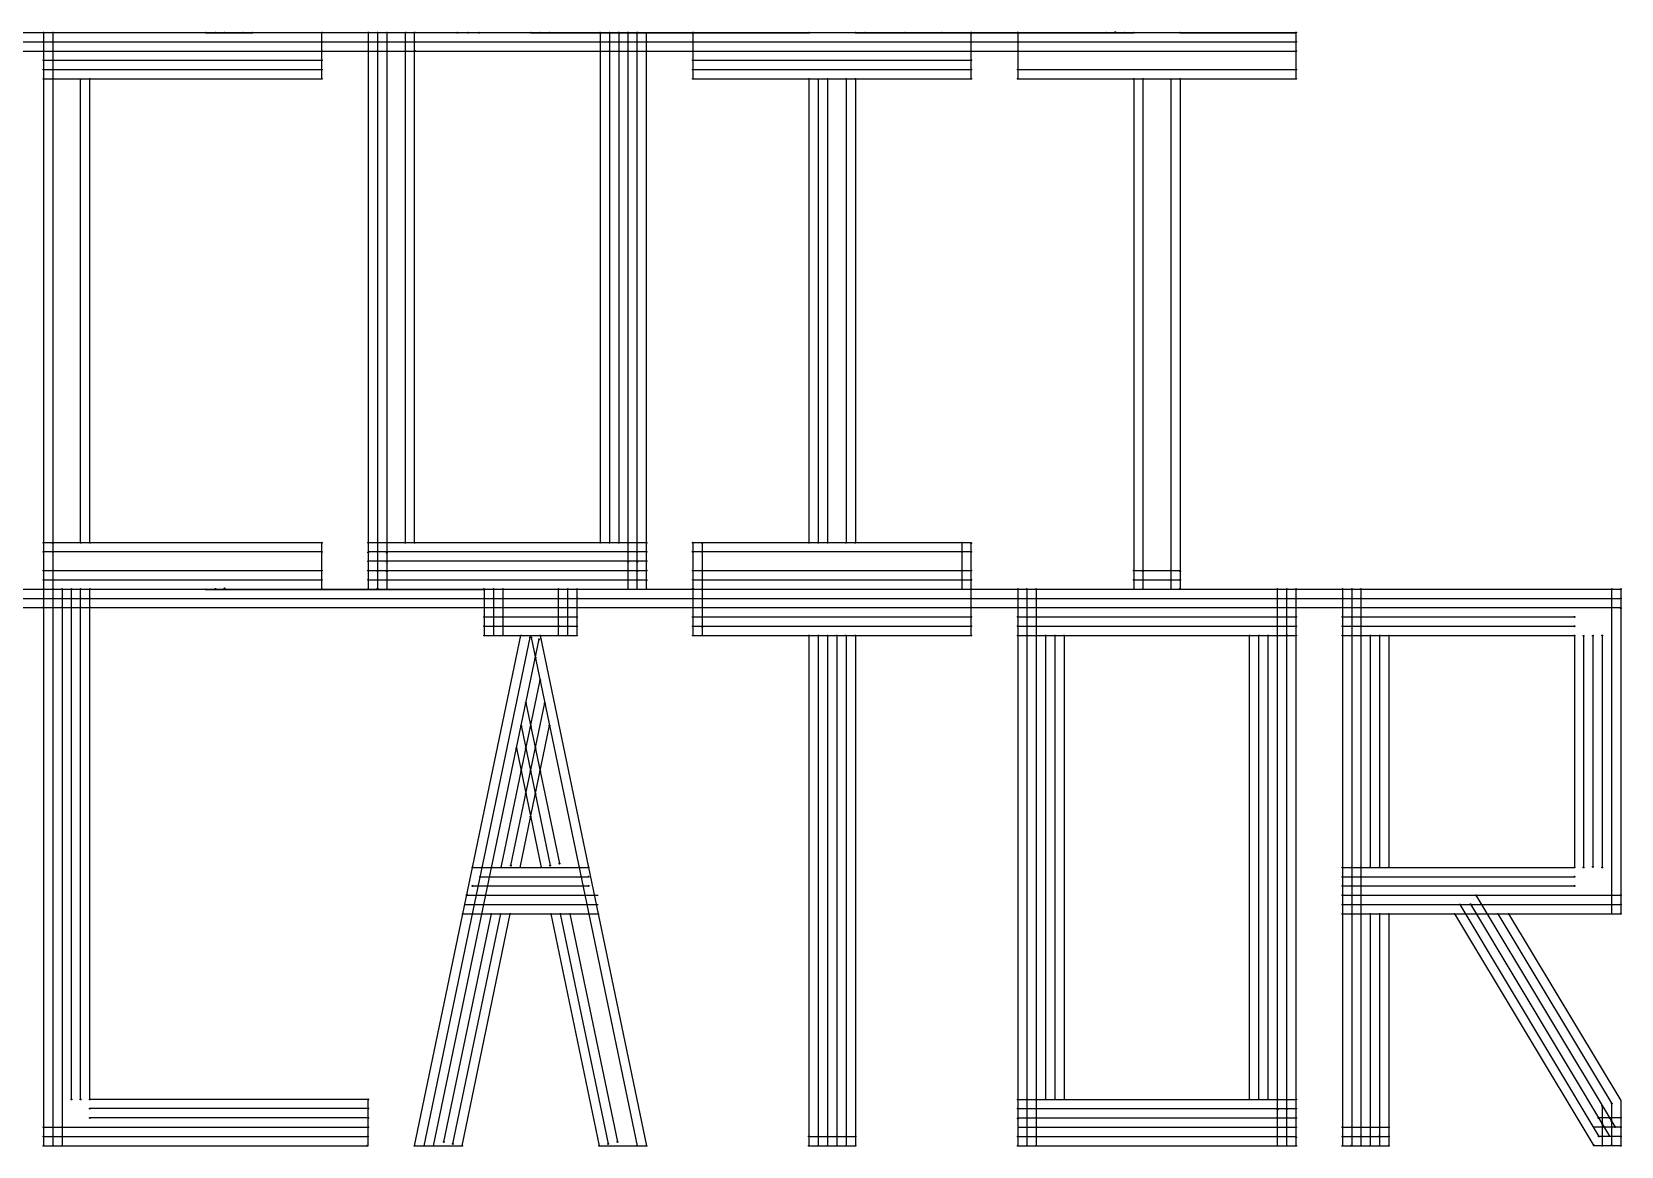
# Model space of a CAD drawing. Header units: inches. Extents: x 33 to 601, y 55 to 776.
# Drawn here: x 172 to 343.3, y 55.2 to 175.4 of the extents above; entities that cross this region are included whole.
import ezdxf

# ---------------------------------------------------------------- set-up
doc = ezdxf.new("R2010")
doc.units = ezdxf.units.IN
doc.header["$MEASUREMENT"] = 0
doc.layers.add('knots', color=255, linetype='Continuous', lineweight=30)
doc.layers.add('lettering', color=250, linetype='Continuous')

msp = doc.modelspace()

# ---------------------------------------------------------------- linework, layer by layer
at = {"layer": 'knots', "lineweight": 25}
for centre, radius in [((173.25, 175.29), 0.05), ((173.25, 175.29), 0.025), ((174.25, 175.29), 0.05), ((174.25, 175.29), 0.025), ((190.77, 175.26), 0.05), ((190.77, 175.26), 0.025), ((191.77, 175.26), 0.05), ((191.77, 175.26), 0.025), ((192.77, 175.26), 0.05), ((192.77, 175.26), 0.025), ((194.77, 175.26), 0.05), ((194.77, 175.26), 0.025), ((195.77, 175.26), 0.05), ((195.77, 175.26), 0.025), ((203.25, 175.29), 0.05), ((203.25, 175.29), 0.025), ((208.25, 175.29), 0.05), ((208.25, 175.29), 0.025), ((209.25, 175.29), 0.05), ((209.25, 175.29), 0.025), ((210.25, 175.29), 0.05), ((210.25, 175.29), 0.025), ((212.3, 175.29), 0.05), ((212.3, 175.29), 0.025), ((213.25, 175.29), 0.05), ((213.25, 175.29), 0.025), ((217.86, 175.26), 0.05), ((217.86, 175.26), 0.025), ((219.02, 175.26), 0.05), ((219.02, 175.26), 0.025), ((220.19, 175.26), 0.05), ((220.19, 175.26), 0.025), ((225.77, 175.26), 0.05), ((225.77, 175.26), 0.025), ((226.77, 175.26), 0.05), ((226.77, 175.26), 0.025), ((227.77, 175.26), 0.05), ((227.77, 175.26), 0.025), ((233.25, 175.29), 0.05), ((233.25, 175.29), 0.025), ((234.25, 175.29), 0.05), ((234.25, 175.29), 0.025), ((235.25, 175.29), 0.05), ((235.25, 175.29), 0.025), ((236.25, 175.29), 0.05), ((236.25, 175.29), 0.025), ((237.25, 175.29), 0.05), ((237.25, 175.29), 0.025), ((238.25, 175.24), 0.05), ((238.25, 175.24), 0.025), ((243.25, 175.29), 0.05), ((243.25, 175.29), 0.025), ((255.77, 175.26), 0.05), ((255.77, 175.26), 0.025), ((260.77, 175.26), 0.05), ((260.77, 175.26), 0.025), ((261.77, 175.26), 0.05), ((261.77, 175.26), 0.025), ((266.08, 175.26), 0.05), ((266.08, 175.26), 0.025), ((270.12, 175.26), 0.05), ((270.12, 175.26), 0.025), ((273.25, 175.29), 0.05), ((273.25, 175.29), 0.025), ((278.25, 175.29), 0.05), ((278.25, 175.29), 0.025), ((287.77, 175.26), 0.05), ((287.77, 175.26), 0.025), ((288.77, 175.31), 0.05), ((288.77, 175.31), 0.025), ((289.77, 175.26), 0.05), ((289.77, 175.26), 0.025), ((290.77, 175.26), 0.05), ((290.77, 175.26), 0.025), ((295.77, 175.26), 0.05), ((295.77, 175.26), 0.025), ((308.25, 175.29), 0.05), ((308.25, 175.29), 0.025), ((173.25, 174.29), 0.05), ((173.25, 173.29), 0.05), ((173.25, 174.29), 0.025), ((173.25, 173.29), 0.025), ((174.25, 174.29), 0.05), ((174.25, 173.29), 0.05), ((174.25, 174.29), 0.025), ((174.25, 173.29), 0.025), ((203.25, 174.29), 0.05), ((203.25, 173.29), 0.05), ((203.25, 174.29), 0.025), ((203.25, 173.29), 0.025), ((208.25, 174.29), 0.05), ((208.25, 173.29), 0.05), ((208.25, 174.29), 0.025), ((208.25, 173.29), 0.025), ((209.25, 173.29), 0.05), ((209.27, 174.29), 0.05), ((209.25, 173.29), 0.025), ((209.27, 174.29), 0.025), ((210.25, 174.29), 0.05), ((210.25, 173.29), 0.05), ((210.25, 174.29), 0.025), ((210.25, 173.29), 0.025), ((212.25, 174.29), 0.05), ((212.25, 173.29), 0.05), ((212.25, 174.29), 0.025), ((212.25, 173.29), 0.025), ((213.25, 174.29), 0.05), ((213.25, 174.29), 0.025), ((213.3, 173.29), 0.05), ((213.3, 173.29), 0.025), ((233.25, 174.29), 0.05), ((233.25, 173.24), 0.05), ((233.25, 174.29), 0.025), ((233.25, 173.24), 0.025), ((234.25, 174.29), 0.05), ((234.25, 173.29), 0.05), ((234.25, 174.29), 0.025), ((234.25, 173.29), 0.025), ((235.25, 174.29), 0.05), ((235.25, 173.29), 0.05), ((235.25, 174.29), 0.025), ((235.25, 173.29), 0.025), ((236.25, 174.29), 0.05), ((236.25, 173.29), 0.05), ((236.25, 174.29), 0.025), ((236.25, 173.29), 0.025), ((237.25, 174.29), 0.05), ((237.25, 173.29), 0.05), ((237.25, 174.29), 0.025), ((237.25, 173.29), 0.025), ((238.25, 174.29), 0.05), ((238.25, 173.29), 0.05), ((238.25, 174.29), 0.025), ((238.25, 173.29), 0.025), ((243.25, 174.29), 0.05), ((243.25, 173.29), 0.05), ((243.25, 174.29), 0.025), ((243.25, 173.29), 0.025), ((273.25, 174.29), 0.05), ((273.25, 173.29), 0.05), ((273.25, 174.29), 0.025), ((273.25, 173.29), 0.025), ((278.25, 174.29), 0.05), ((278.25, 173.29), 0.05), ((278.25, 174.29), 0.025), ((278.25, 173.29), 0.025), ((308.25, 174.29), 0.05), ((308.25, 173.29), 0.05), ((308.25, 174.29), 0.025), ((308.25, 173.29), 0.025), ((173.25, 172.29), 0.05), ((173.25, 171.29), 0.05), ((173.25, 172.29), 0.025), ((173.25, 171.29), 0.025), ((174.25, 171.29), 0.05), ((174.25, 171.29), 0.025), ((203.25, 172.29), 0.05), ((203.25, 171.29), 0.05), ((203.25, 172.29), 0.025), ((203.25, 171.29), 0.025), ((243.25, 172.29), 0.05), ((243.25, 171.29), 0.05), ((243.25, 172.29), 0.025), ((243.25, 171.29), 0.025), ((273.25, 172.29), 0.05), ((273.25, 171.29), 0.05), ((273.25, 172.29), 0.025), ((273.25, 171.29), 0.025), ((278.25, 171.29), 0.05), ((278.25, 171.29), 0.025), ((308.25, 171.29), 0.05), ((308.25, 171.29), 0.025), ((173.25, 170.29), 0.05), ((173.25, 170.29), 0.025), ((174.25, 170.29), 0.05), ((174.25, 170.29), 0.025), ((177.25, 170.24), 0.05), ((177.25, 170.24), 0.025), ((178.25, 170.29), 0.05), ((178.25, 170.29), 0.025), ((203.25, 170.29), 0.05), ((203.25, 170.29), 0.025), ((243.25, 170.29), 0.05), ((243.25, 170.29), 0.025), ((255.75, 170.29), 0.05), ((255.75, 170.29), 0.025), ((256.75, 170.24), 0.05), ((256.75, 170.24), 0.025), ((257.75, 170.29), 0.05), ((257.75, 170.29), 0.025), ((259.75, 170.29), 0.05), ((259.75, 170.29), 0.025), ((260.75, 170.29), 0.05), ((260.75, 170.29), 0.025), ((273.25, 170.29), 0.05), ((273.25, 170.29), 0.025), ((278.25, 170.29), 0.05), ((278.25, 170.29), 0.025), ((290.75, 170.29), 0.05), ((290.75, 170.29), 0.025), ((291.75, 170.29), 0.05), ((291.75, 170.29), 0.025), ((294.75, 170.24), 0.05), ((294.75, 170.24), 0.025), ((295.75, 170.29), 0.05), ((295.75, 170.29), 0.025), ((308.25, 170.29), 0.05), ((308.25, 170.29), 0.025), ((173.25, 120.29), 0.05), ((173.25, 120.29), 0.025), ((174.25, 120.24), 0.05), ((174.25, 120.24), 0.025), ((177.25, 120.29), 0.05), ((177.25, 120.29), 0.025), ((178.25, 120.29), 0.05), ((178.25, 120.29), 0.025), ((203.25, 120.29), 0.05), ((203.25, 120.29), 0.025), ((208.25, 120.29), 0.05), ((208.25, 120.29), 0.025), ((209.25, 120.29), 0.05), ((209.25, 120.29), 0.025), ((210.25, 120.29), 0.05), ((210.25, 120.29), 0.025), ((212.25, 120.29), 0.05), ((212.25, 120.29), 0.025), ((213.25, 120.29), 0.05), ((213.25, 120.29), 0.025), ((233.25, 120.29), 0.05), ((233.25, 120.29), 0.025), ((234.25, 120.29), 0.05), ((234.25, 120.29), 0.025), ((235.25, 120.29), 0.05), ((235.25, 120.29), 0.025), ((236.25, 120.29), 0.05), ((236.25, 120.29), 0.025), ((237.25, 120.29), 0.05), ((237.25, 120.29), 0.025), ((238.25, 120.29), 0.05), ((238.25, 120.29), 0.025), ((243.25, 120.29), 0.05), ((243.25, 120.29), 0.025), ((244.25, 120.24), 0.05), ((244.25, 120.24), 0.025), ((255.75, 120.29), 0.05), ((255.75, 120.29), 0.025), ((256.75, 120.29), 0.05), ((256.75, 120.29), 0.025), ((257.75, 120.29), 0.05), ((257.75, 120.29), 0.025), ((259.75, 120.29), 0.05), ((259.75, 120.29), 0.025), ((260.75, 120.29), 0.05), ((260.75, 120.29), 0.025), ((272.25, 120.29), 0.05), ((272.25, 120.29), 0.025), ((273.25, 120.24), 0.05), ((273.25, 120.24), 0.025), ((173.25, 119.29), 0.05), ((173.25, 119.29), 0.025), ((174.25, 119.29), 0.05), ((174.25, 119.29), 0.025), ((203.25, 119.29), 0.05), ((203.25, 119.29), 0.025), ((208.25, 119.24), 0.05), ((208.25, 118.29), 0.05), ((208.25, 119.24), 0.025), ((208.25, 118.29), 0.025), ((209.25, 119.29), 0.05), ((209.25, 118.29), 0.05), ((209.25, 119.29), 0.025), ((209.25, 118.29), 0.025), ((210.25, 119.19), 0.05), ((210.25, 118.24), 0.05), ((210.25, 119.19), 0.025), ((210.25, 118.24), 0.025), ((236.25, 119.29), 0.05), ((236.25, 118.24), 0.05), ((236.25, 119.29), 0.025), ((236.25, 118.24), 0.025), ((237.25, 119.29), 0.05), ((237.25, 118.24), 0.05), ((237.25, 119.29), 0.025), ((237.25, 118.24), 0.025), ((238.25, 119.29), 0.05), ((238.25, 118.29), 0.05), ((238.25, 119.29), 0.025), ((238.25, 118.29), 0.025), ((243.25, 119.34), 0.05), ((243.25, 119.29), 0.05), ((243.25, 119.34), 0.025), ((243.25, 119.29), 0.025), ((244.25, 119.29), 0.05), ((244.25, 119.29), 0.025), ((272.25, 119.29), 0.05), ((272.25, 119.29), 0.025), ((273.25, 119.29), 0.05), ((273.25, 119.29), 0.025), ((173.25, 117.29), 0.05), ((173.25, 117.29), 0.025), ((174.25, 117.29), 0.05), ((174.25, 117.29), 0.025), ((203.25, 117.29), 0.05), ((203.25, 117.29), 0.025), ((208.25, 117.29), 0.05), ((208.25, 117.29), 0.025), ((209.25, 117.24), 0.05), ((209.25, 117.24), 0.025), ((210.25, 117.19), 0.05), ((210.25, 117.19), 0.025), ((236.25, 117.29), 0.05), ((236.25, 117.29), 0.025), ((237.25, 117.24), 0.05), ((237.25, 117.24), 0.025), ((238.25, 117.29), 0.05), ((238.25, 117.29), 0.025), ((243.25, 117.29), 0.05), ((243.25, 117.29), 0.025), ((244.25, 117.29), 0.05), ((244.25, 117.29), 0.025), ((272.25, 117.29), 0.05), ((272.25, 117.29), 0.025), ((273.25, 117.29), 0.05), ((273.25, 117.29), 0.025), ((290.75, 117.29), 0.05), ((290.75, 117.29), 0.025), ((291.75, 117.24), 0.05), ((291.75, 117.24), 0.025), ((294.75, 117.29), 0.05), ((294.75, 117.29), 0.025), ((295.75, 117.24), 0.05), ((295.75, 117.24), 0.025), ((173.25, 116.29), 0.05), ((173.25, 115.29), 0.05), ((173.25, 115.29), 0.05), ((173.25, 116.29), 0.025), ((173.25, 115.29), 0.025), ((173.25, 115.29), 0.025), ((174.25, 116.29), 0.05), ((174.25, 115.29), 0.05), ((174.25, 116.29), 0.025), ((174.25, 115.29), 0.025), ((174.3, 115.29), 0.05), ((174.3, 115.29), 0.025), ((175.25, 115.29), 0.05), ((175.25, 115.29), 0.025), ((176.25, 115.29), 0.05), ((176.25, 115.29), 0.025), ((177.25, 115.29), 0.05), ((177.25, 115.29), 0.025), ((178.25, 115.29), 0.05), ((178.25, 115.29), 0.025), ((190.77, 115.26), 0.05), ((190.77, 115.26), 0.025), ((191.77, 115.31), 0.05), ((191.77, 115.31), 0.025), ((192.77, 115.36), 0.05), ((192.77, 115.36), 0.025), ((203.25, 116.29), 0.05), ((203.25, 115.29), 0.05), ((203.25, 116.29), 0.025), ((203.25, 115.29), 0.025), ((208.25, 116.29), 0.05), ((208.25, 115.29), 0.05), ((208.25, 116.29), 0.025), ((208.25, 115.29), 0.025), ((209.25, 116.29), 0.05), ((209.25, 115.34), 0.05), ((209.25, 116.29), 0.025), ((209.25, 115.34), 0.025), ((210.25, 116.29), 0.05), ((210.25, 115.29), 0.05), ((210.25, 116.29), 0.025), ((210.25, 115.29), 0.025), ((220.7, 115.29), 0.05), ((220.7, 115.29), 0.025), ((220.77, 115.26), 0.05), ((220.77, 115.26), 0.025), ((221.75, 115.29), 0.05), ((221.75, 115.29), 0.025), ((222.75, 115.29), 0.05), ((222.75, 115.29), 0.025), ((228.75, 115.29), 0.05), ((228.75, 115.29), 0.025), ((229.75, 115.29), 0.05), ((229.75, 115.29), 0.025), ((230.75, 115.29), 0.05), ((230.75, 115.29), 0.025), ((236.25, 116.29), 0.05), ((236.25, 115.29), 0.05), ((236.25, 116.29), 0.025), ((236.25, 115.29), 0.025), ((237.25, 116.29), 0.05), ((237.25, 115.29), 0.05), ((237.25, 116.29), 0.025), ((237.25, 115.29), 0.025), ((238.25, 116.24), 0.05), ((238.25, 115.29), 0.05), ((238.25, 116.24), 0.025), ((238.25, 115.29), 0.025), ((243.25, 116.29), 0.05), ((243.25, 115.34), 0.05), ((243.25, 115.29), 0.05), ((243.25, 116.29), 0.025), ((243.25, 115.34), 0.025), ((243.25, 115.29), 0.025), ((244.25, 116.29), 0.05), ((244.25, 115.29), 0.05), ((244.25, 115.24), 0.05), ((244.25, 116.29), 0.025), ((244.25, 115.29), 0.025), ((244.25, 115.24), 0.025), ((272.25, 116.24), 0.05), ((272.25, 115.29), 0.05), ((272.25, 116.24), 0.025), ((272.25, 115.29), 0.025), ((273.25, 116.29), 0.05), ((273.25, 115.29), 0.05), ((273.25, 115.29), 0.05), ((273.25, 116.29), 0.025), ((273.25, 115.29), 0.025), ((273.25, 115.29), 0.025), ((278.25, 115.29), 0.05), ((278.25, 115.29), 0.025), ((279.2, 115.29), 0.05), ((279.2, 115.29), 0.025), ((280.25, 115.29), 0.05), ((280.25, 115.29), 0.025), ((290.75, 116.29), 0.05), ((290.75, 115.29), 0.05), ((290.75, 116.29), 0.025), ((290.75, 115.29), 0.025), ((291.75, 116.29), 0.05), ((291.75, 115.29), 0.05), ((291.75, 116.29), 0.025), ((291.75, 115.29), 0.025), ((294.75, 116.29), 0.05), ((294.75, 115.29), 0.05), ((294.75, 116.29), 0.025), ((294.75, 115.29), 0.025), ((295.7, 115.29), 0.05), ((295.7, 115.29), 0.025), ((295.75, 116.29), 0.05), ((295.75, 116.29), 0.025), ((306.25, 115.29), 0.05), ((306.25, 115.29), 0.025), ((307.25, 115.29), 0.05), ((307.25, 115.29), 0.025), ((308.25, 115.29), 0.05), ((308.25, 115.29), 0.025), ((313.25, 115.29), 0.05), ((313.25, 115.29), 0.025), ((314.25, 115.29), 0.05), ((314.25, 115.29), 0.025), ((315.25, 115.29), 0.05), ((315.25, 115.29), 0.025), ((342.3, 115.29), 0.05), ((342.3, 115.29), 0.025), ((343.25, 115.29), 0.05), ((343.25, 115.29), 0.025), ((173.2, 113.29), 0.05), ((173.2, 113.29), 0.025), ((173.25, 114.29), 0.05), ((173.25, 114.29), 0.025), ((174.25, 114.29), 0.05), ((174.25, 113.29), 0.05), ((174.25, 114.29), 0.025), ((174.25, 113.29), 0.025), ((175.25, 114.29), 0.05), ((175.25, 113.29), 0.05), ((175.25, 114.29), 0.025), ((175.25, 113.29), 0.025), ((176.25, 114.29), 0.05), ((176.25, 113.29), 0.05), ((176.25, 114.29), 0.025), ((176.25, 113.29), 0.025), ((177.25, 114.29), 0.05), ((177.25, 113.29), 0.05), ((177.25, 114.29), 0.025), ((177.25, 113.29), 0.025), ((178.25, 114.29), 0.05), ((178.25, 113.29), 0.05), ((178.25, 114.29), 0.025), ((178.25, 113.29), 0.025), ((220.75, 114.29), 0.05), ((220.75, 113.29), 0.05), ((220.75, 114.29), 0.025), ((220.75, 113.29), 0.025), ((221.75, 114.29), 0.05), ((221.75, 113.29), 0.05), ((221.75, 114.29), 0.025), ((221.75, 113.29), 0.025), ((222.75, 114.29), 0.05), ((222.75, 113.29), 0.05), ((222.75, 114.29), 0.025), ((222.75, 113.29), 0.025), ((228.75, 114.29), 0.05), ((228.75, 113.29), 0.05), ((228.75, 114.29), 0.025), ((228.75, 113.29), 0.025), ((229.75, 114.29), 0.05), ((229.75, 113.29), 0.05), ((229.75, 114.29), 0.025), ((229.75, 113.29), 0.025), ((230.75, 113.29), 0.05), ((230.75, 113.29), 0.025), ((230.8, 114.29), 0.05), ((230.8, 114.29), 0.025), ((243.25, 114.29), 0.05), ((243.25, 113.29), 0.05), ((243.25, 114.29), 0.025), ((243.25, 113.29), 0.025), ((244.25, 114.24), 0.05), ((244.25, 113.29), 0.05), ((244.25, 114.24), 0.025), ((244.25, 113.29), 0.025), ((273.25, 114.29), 0.05), ((273.25, 113.29), 0.05), ((273.25, 114.29), 0.025), ((273.25, 113.29), 0.025), ((278.25, 114.29), 0.05), ((278.25, 113.29), 0.05), ((278.25, 114.29), 0.025), ((278.25, 113.29), 0.025), ((279.25, 114.29), 0.05), ((279.25, 113.29), 0.05), ((279.25, 114.29), 0.025), ((279.25, 113.29), 0.025), ((280.25, 114.29), 0.05), ((280.25, 113.29), 0.05), ((280.25, 114.29), 0.025), ((280.25, 113.29), 0.025), ((306.25, 114.29), 0.05), ((306.25, 113.29), 0.05), ((306.25, 114.29), 0.025), ((306.25, 113.29), 0.025), ((307.25, 114.29), 0.05), ((307.25, 113.29), 0.05), ((307.25, 114.29), 0.025), ((307.25, 113.29), 0.025), ((308.25, 114.29), 0.05), ((308.25, 113.29), 0.05), ((308.25, 114.29), 0.025), ((308.25, 113.29), 0.025), ((313.25, 113.29), 0.05), ((313.25, 113.29), 0.025), ((313.3, 114.29), 0.05), ((313.3, 114.29), 0.025), ((314.25, 114.29), 0.05), ((314.25, 113.29), 0.05), ((314.25, 114.29), 0.025), ((314.25, 113.29), 0.025), ((315.25, 114.29), 0.05), ((315.25, 113.29), 0.05), ((315.25, 114.29), 0.025), ((315.25, 113.29), 0.025), ((342.25, 114.29), 0.05), ((342.25, 113.29), 0.05), ((342.25, 114.29), 0.025), ((342.25, 113.29), 0.025), ((343.25, 114.29), 0.05), ((343.25, 113.24), 0.05), ((343.25, 114.29), 0.025), ((343.25, 113.24), 0.025), ((220.75, 112.29), 0.05), ((220.75, 111.31), 0.05), ((220.75, 112.29), 0.025), ((221.75, 112.29), 0.05), ((221.75, 111.31), 0.05), ((221.75, 112.29), 0.025), ((222.75, 112.29), 0.05), ((222.75, 112.29), 0.025), ((228.75, 112.29), 0.05), ((228.75, 112.29), 0.025), ((229.75, 112.29), 0.05), ((229.75, 112.29), 0.025), ((230.75, 112.29), 0.05), ((230.75, 112.29), 0.025), ((243.25, 112.29), 0.05), ((243.25, 112.29), 0.025), ((244.25, 112.26), 0.05), ((244.25, 112.26), 0.025), ((273.25, 112.29), 0.05), ((273.25, 112.29), 0.025), ((278.25, 112.29), 0.05), ((278.25, 112.29), 0.025), ((279.25, 112.29), 0.05), ((279.25, 112.29), 0.025), ((280.25, 112.29), 0.05), ((280.25, 112.29), 0.025), ((306.25, 112.29), 0.05), ((306.25, 112.29), 0.025), ((307.25, 112.29), 0.05), ((307.25, 112.29), 0.025), ((308.25, 112.29), 0.05), ((308.25, 112.29), 0.025), ((313.25, 112.29), 0.05), ((313.25, 112.29), 0.025), ((314.25, 112.29), 0.05), ((314.25, 112.29), 0.025), ((315.25, 112.29), 0.05), ((315.25, 112.29), 0.025), ((338.25, 112.29), 0.05), ((338.25, 112.29), 0.025), ((220.75, 110.29), 0.05), ((220.75, 111.31), 0.025), ((220.75, 110.29), 0.025), ((221.75, 110.29), 0.05), ((221.75, 111.31), 0.025), ((221.75, 110.29), 0.025), ((222.75, 111.29), 0.05), ((222.75, 110.29), 0.05), ((222.75, 111.29), 0.025), ((222.75, 110.29), 0.025), ((224.71, 110.29), 0.05), ((224.71, 110.29), 0.025), ((225.69, 110.08), 0.05), ((225.69, 110.08), 0.025), ((225.81, 110.08), 0.05), ((225.81, 110.08), 0.025), ((226.66, 109.88), 0.05), ((226.66, 109.88), 0.025), ((226.79, 110.29), 0.05), ((226.79, 110.29), 0.025), ((228.75, 110.29), 0.05), ((228.75, 110.29), 0.025), ((228.8, 111.29), 0.05), ((228.8, 111.29), 0.025), ((229.75, 110.29), 0.05), ((229.75, 110.29), 0.025), ((229.8, 111.29), 0.05), ((229.8, 111.29), 0.025), ((230.75, 111.29), 0.05), ((230.75, 110.29), 0.05), ((230.75, 111.29), 0.025), ((230.75, 110.29), 0.025), ((243.25, 111.29), 0.05), ((243.25, 110.29), 0.05), ((243.25, 111.29), 0.025), ((243.25, 110.29), 0.025), ((244.25, 111.24), 0.05), ((244.25, 110.29), 0.05), ((244.25, 111.24), 0.025), ((244.25, 110.29), 0.025), ((255.75, 110.29), 0.05), ((255.75, 110.29), 0.025), ((256.75, 110.29), 0.05), ((256.75, 110.29), 0.025), ((257.75, 110.29), 0.05), ((257.75, 110.29), 0.025), ((258.75, 110.29), 0.05), ((258.75, 110.29), 0.025), ((259.75, 110.29), 0.05), ((259.75, 110.29), 0.025), ((260.75, 110.29), 0.05), ((260.75, 110.29), 0.025), ((273.25, 111.29), 0.05), ((273.25, 110.29), 0.05), ((273.25, 111.29), 0.025), ((273.25, 110.29), 0.025), ((278.25, 111.29), 0.05), ((278.25, 110.29), 0.05), ((278.25, 111.29), 0.025), ((278.25, 110.29), 0.025), ((279.25, 111.29), 0.05), ((279.25, 110.29), 0.05), ((279.25, 111.29), 0.025), ((279.25, 110.29), 0.025), ((280.25, 111.29), 0.05), ((280.25, 110.29), 0.05), ((280.25, 111.29), 0.025), ((280.25, 110.29), 0.025), ((281.25, 110.29), 0.05), ((281.25, 110.29), 0.025), ((282.25, 110.29), 0.05), ((282.25, 110.29), 0.025), ((283.25, 110.29), 0.05), ((283.25, 110.29), 0.025), ((303.25, 110.29), 0.05), ((303.25, 110.29), 0.025), ((304.25, 110.29), 0.05), ((304.25, 110.29), 0.025), ((305.25, 110.29), 0.05), ((305.25, 110.29), 0.025), ((306.25, 111.26), 0.05), ((306.25, 110.29), 0.05), ((306.25, 111.26), 0.025), ((306.25, 110.29), 0.025), ((307.25, 111.29), 0.05), ((307.25, 110.31), 0.05), ((307.25, 111.29), 0.025), ((307.25, 110.31), 0.025), ((308.25, 111.29), 0.05), ((308.25, 110.29), 0.05), ((308.25, 111.29), 0.025), ((308.25, 110.29), 0.025), ((313.25, 111.29), 0.05), ((313.25, 110.29), 0.05), ((313.25, 111.29), 0.025), ((313.25, 110.29), 0.025), ((314.25, 110.29), 0.05), ((314.27, 111.29), 0.05), ((314.25, 110.29), 0.025), ((314.27, 111.29), 0.025), ((315.25, 111.29), 0.05), ((315.25, 110.29), 0.05), ((315.25, 111.29), 0.025), ((315.25, 110.29), 0.025), ((316.25, 110.29), 0.05), ((316.25, 110.29), 0.025), ((317.25, 110.29), 0.05), ((317.25, 110.29), 0.025), ((318.25, 110.29), 0.05), ((318.25, 110.29), 0.025), ((338.25, 111.29), 0.05), ((338.25, 110.29), 0.05), ((338.25, 111.29), 0.025), ((338.25, 110.29), 0.025), ((339.25, 110.24), 0.05), ((339.25, 110.24), 0.025), ((340.25, 110.26), 0.05), ((340.25, 110.26), 0.025), ((341.25, 110.29), 0.05), ((341.25, 110.29), 0.025), ((226.26, 107.93), 0.05), ((226.26, 107.93), 0.025), ((226.77, 105.48), 0.05), ((226.77, 105.48), 0.025), ((225.24, 103.03), 0.05), ((225.24, 103.03), 0.025), ((227.29, 102.98), 0.05), ((227.29, 102.98), 0.025), ((224.73, 100.55), 0.05), ((224.73, 100.55), 0.025), ((225.76, 100.53), 0.05), ((225.76, 100.53), 0.025), ((227.79, 100.58), 0.05), ((227.79, 100.58), 0.025), ((224.22, 98.13), 0.05), ((224.22, 98.13), 0.025), ((225.24, 98.13), 0.05), ((225.24, 98.13), 0.025), ((226.26, 98.13), 0.05), ((226.26, 98.13), 0.025), ((224.73, 95.68), 0.05), ((224.73, 95.68), 0.025), ((225.75, 95.68), 0.05), ((225.75, 95.68), 0.025), ((226.77, 95.68), 0.05), ((226.77, 95.68), 0.025), ((225.24, 93.22), 0.05), ((225.24, 93.22), 0.025), ((226.26, 93.22), 0.05), ((226.26, 93.22), 0.025), ((225.75, 90.77), 0.05), ((225.75, 90.77), 0.025), ((228.85, 85.7), 0.05), ((228.85, 85.7), 0.025), ((219.5, 85.29), 0.05), ((219.5, 85.29), 0.025), ((220.31, 84.29), 0.05), ((220.31, 84.29), 0.025), ((220.52, 85.29), 0.05), ((220.52, 85.29), 0.025), ((221.54, 85.29), 0.05), ((221.54, 85.29), 0.025), ((222.56, 85.29), 0.05), ((222.56, 85.29), 0.025), ((223.63, 85.49), 0.05), ((223.63, 85.49), 0.025), ((224.61, 85.29), 0.05), ((224.61, 85.29), 0.025), ((226.89, 85.29), 0.05), ((226.89, 85.29), 0.025), ((227.87, 85.49), 0.05), ((227.87, 85.49), 0.025), ((230.98, 85.29), 0.05), ((230.98, 85.29), 0.025), ((231.18, 84.29), 0.05), ((231.18, 84.29), 0.025), ((232, 85.29), 0.05), ((232, 84.29), 0.05), ((232, 85.29), 0.025), ((232, 84.29), 0.025), ((313.25, 85.29), 0.05), ((313.25, 84.29), 0.05), ((313.25, 85.29), 0.025), ((313.25, 84.29), 0.025), ((314.25, 85.29), 0.05), ((314.25, 84.29), 0.05), ((314.25, 85.29), 0.025), ((314.25, 84.29), 0.025), ((315.25, 85.29), 0.05), ((315.25, 84.29), 0.05), ((315.25, 85.29), 0.025), ((315.25, 84.29), 0.025), ((316.25, 85.29), 0.05), ((316.25, 85.29), 0.025), ((317.25, 85.29), 0.05), ((317.25, 85.29), 0.025), ((318.25, 85.29), 0.05), ((318.25, 85.29), 0.025), ((338.25, 85.29), 0.05), ((338.25, 84.29), 0.05), ((338.25, 85.29), 0.025), ((338.25, 84.29), 0.025), ((339.25, 85.29), 0.05), ((339.25, 85.29), 0.025), ((340.25, 85.34), 0.05), ((340.25, 85.34), 0.025), ((341.25, 85.29), 0.05), ((341.25, 85.29), 0.025), ((218.88, 82.34), 0.05), ((218.88, 82.34), 0.025), ((219.5, 83.29), 0.05), ((219.5, 83.29), 0.025), ((219.89, 82.29), 0.05), ((219.89, 82.29), 0.025), ((232, 83.29), 0.05), ((232, 83.29), 0.025), ((232.62, 82.29), 0.05), ((232.62, 82.29), 0.025), ((313.25, 83.29), 0.05), ((313.25, 82.29), 0.05), ((313.25, 83.29), 0.025), ((313.25, 82.29), 0.025), ((314.25, 83.29), 0.05), ((314.25, 82.26), 0.05), ((314.25, 83.29), 0.025), ((314.25, 82.26), 0.025), ((315.25, 83.29), 0.05), ((315.25, 82.26), 0.05), ((315.25, 83.29), 0.025), ((315.25, 82.26), 0.025), ((327.63, 82.29), 0.05), ((327.63, 82.29), 0.025), ((338.25, 83.29), 0.05), ((338.25, 83.29), 0.025), ((342.25, 82.29), 0.05), ((342.25, 82.29), 0.025), ((343.25, 82.29), 0.05), ((343.25, 82.29), 0.025), ((219.69, 81.29), 0.05), ((219.69, 81.29), 0.025), ((220.71, 81.29), 0.05), ((220.71, 81.29), 0.025), ((232.83, 81.29), 0.05), ((232.83, 81.29), 0.025), ((313.25, 81.29), 0.05), ((313.25, 81.29), 0.025), ((314.25, 81.29), 0.05), ((314.25, 81.29), 0.025), ((315.25, 81.29), 0.05), ((315.25, 81.29), 0.025), ((325.9, 81.29), 0.05), ((325.9, 81.29), 0.025), ((327.05, 81.32), 0.05), ((327.05, 81.32), 0.025), ((342.25, 81.29), 0.05), ((342.25, 81.29), 0.025), ((343.25, 81.29), 0.05), ((343.25, 81.29), 0.025), ((218.46, 80.29), 0.05), ((218.46, 80.29), 0.025), ((219.48, 80.29), 0.05), ((219.48, 80.29), 0.025), ((220.5, 80.29), 0.05), ((220.5, 80.29), 0.025), ((221.52, 80.29), 0.05), ((221.52, 80.29), 0.025), ((222.54, 80.29), 0.05), ((222.54, 80.29), 0.025), ((223.56, 80.29), 0.05), ((223.56, 80.29), 0.025), ((227.93, 80.29), 0.05), ((227.93, 80.29), 0.025), ((228.95, 80.29), 0.05), ((228.95, 80.29), 0.025), ((229.98, 80.29), 0.05), ((229.98, 80.29), 0.025), ((233.04, 80.29), 0.05), ((233.04, 80.29), 0.025), ((313.25, 80.29), 0.05), ((313.25, 80.29), 0.025), ((314.25, 80.29), 0.05), ((314.25, 80.29), 0.025), ((315.25, 80.29), 0.05), ((315.25, 80.29), 0.025), ((316.25, 80.29), 0.05), ((316.25, 80.29), 0.025), ((317.25, 80.29), 0.05), ((317.25, 80.29), 0.025), ((318.25, 80.29), 0.05), ((318.25, 80.29), 0.025), ((325.33, 80.29), 0.05), ((325.33, 80.29), 0.025), ((330, 80.29), 0.05), ((330, 80.29), 0.025), ((331.18, 80.27), 0.05), ((331.18, 80.27), 0.025), ((342.25, 80.29), 0.05), ((342.25, 80.29), 0.025), ((343.25, 80.29), 0.05), ((343.25, 80.29), 0.025), ((176.25, 60.29), 0.05), ((176.25, 60.29), 0.025), ((177.25, 60.29), 0.05), ((177.25, 60.29), 0.025), ((178.25, 60.29), 0.05), ((178.25, 60.29), 0.025), ((208.25, 60.29), 0.05), ((208.25, 60.29), 0.025), ((278.25, 60.29), 0.05), ((278.25, 60.29), 0.025), ((279.25, 60.29), 0.05), ((279.25, 60.29), 0.025), ((280.25, 60.29), 0.05), ((280.25, 60.29), 0.025), ((281.25, 60.29), 0.05), ((281.25, 60.29), 0.025), ((282.25, 60.29), 0.05), ((282.25, 60.29), 0.025), ((283.25, 60.29), 0.05), ((283.25, 60.29), 0.025), ((303.25, 60.29), 0.05), ((303.25, 60.29), 0.025), ((304.25, 60.29), 0.05), ((304.25, 60.29), 0.025), ((305.25, 60.29), 0.05), ((305.25, 60.29), 0.025), ((306.25, 60.29), 0.05), ((306.25, 60.29), 0.025), ((307.25, 60.24), 0.05), ((307.25, 60.24), 0.025), ((308.25, 60.29), 0.05), ((308.25, 60.29), 0.025), ((178.25, 59.29), 0.05), ((178.25, 58.29), 0.05), ((178.25, 59.29), 0.025), ((178.25, 58.29), 0.025), ((208.25, 59.29), 0.05), ((208.25, 58.29), 0.05), ((208.25, 59.29), 0.025), ((208.25, 58.29), 0.025), ((278.25, 59.29), 0.05), ((278.25, 58.24), 0.05), ((278.25, 59.29), 0.025), ((278.25, 58.24), 0.025), ((279.25, 59.29), 0.05), ((279.25, 58.29), 0.05), ((279.25, 59.29), 0.025), ((279.25, 58.29), 0.025), ((280.25, 59.29), 0.05), ((280.25, 58.29), 0.05), ((280.25, 59.29), 0.025), ((280.25, 58.29), 0.025), ((306.25, 59.19), 0.05), ((306.25, 58.29), 0.05), ((306.25, 59.19), 0.025), ((306.25, 58.29), 0.025), ((307.25, 59.24), 0.05), ((307.25, 58.29), 0.05), ((307.25, 59.24), 0.025), ((307.25, 58.29), 0.025), ((308.25, 59.29), 0.05), ((308.25, 58.29), 0.05), ((308.25, 59.29), 0.025), ((308.25, 58.29), 0.025), ((340.86, 58.29), 0.05), ((340.86, 58.29), 0.025), ((341.25, 59.59), 0.05), ((341.25, 59.59), 0.025), ((342.03, 58.29), 0.05), ((342.03, 58.29), 0.025), ((342.27, 59.83), 0.05), ((342.27, 59.83), 0.025), ((343.25, 58.29), 0.05), ((343.25, 58.29), 0.025), ((173.25, 57.29), 0.05), ((173.25, 57.29), 0.025), ((174.25, 57.29), 0.05), ((174.25, 57.29), 0.025), ((175.25, 57.29), 0.05), ((175.25, 57.29), 0.025), ((208.25, 57.29), 0.05), ((208.25, 57.29), 0.025), ((280.3, 57.29), 0.05), ((280.3, 57.29), 0.025), ((306.25, 57.24), 0.05), ((306.25, 57.24), 0.025), ((307.25, 57.29), 0.05), ((307.25, 57.29), 0.025), ((308.25, 57.29), 0.05), ((308.25, 57.29), 0.025), ((313.25, 57.29), 0.05), ((313.25, 57.29), 0.025), ((314.25, 57.29), 0.05), ((314.25, 57.29), 0.025), ((315.25, 57.29), 0.05), ((315.25, 57.29), 0.025), ((316.25, 57.29), 0.05), ((316.25, 57.29), 0.025), ((317.25, 57.29), 0.05), ((317.25, 57.29), 0.025), ((318.25, 57.29), 0.05), ((318.25, 57.29), 0.025), ((340.33, 57.29), 0.05), ((340.33, 57.29), 0.025), ((341.25, 57.65), 0.05), ((341.25, 57.29), 0.05), ((341.25, 57.65), 0.025), ((341.25, 57.29), 0.025), ((341.46, 57.29), 0.05), ((341.46, 57.29), 0.025), ((342.25, 57.93), 0.05), ((342.25, 57.93), 0.025), ((342.63, 57.29), 0.05), ((342.63, 57.29), 0.025), ((343.25, 57.29), 0.05), ((343.25, 57.29), 0.025), ((173.25, 56.29), 0.05), ((173.25, 55.29), 0.05), ((173.25, 56.29), 0.025), ((173.25, 55.29), 0.025), ((174.25, 56.29), 0.05), ((174.25, 56.29), 0.025), ((174.3, 55.29), 0.05), ((174.3, 55.29), 0.025), ((175.25, 56.29), 0.05), ((175.25, 55.29), 0.05), ((175.25, 56.29), 0.025), ((175.25, 55.29), 0.025), ((208.15, 55.29), 0.05), ((208.15, 55.29), 0.025), ((208.2, 56.29), 0.05), ((208.2, 56.29), 0.025), ((213.25, 55.29), 0.05), ((213.25, 55.29), 0.025), ((214.27, 55.29), 0.05), ((214.27, 55.29), 0.025), ((215.29, 55.29), 0.05), ((215.29, 55.29), 0.025), ((216.4, 55.7), 0.05), ((216.4, 55.7), 0.025), ((217.38, 55.49), 0.05), ((217.38, 55.49), 0.025), ((218.36, 55.29), 0.05), ((218.36, 55.29), 0.025), ((233.14, 55.29), 0.05), ((233.14, 55.29), 0.025), ((234.12, 55.49), 0.05), ((234.12, 55.49), 0.025), ((235.1, 55.7), 0.05), ((235.1, 55.7), 0.025), ((237.23, 55.29), 0.05), ((237.23, 55.29), 0.025), ((238.25, 55.29), 0.05), ((238.25, 55.29), 0.025), ((255.75, 56.29), 0.05), ((255.75, 55.29), 0.05), ((255.75, 56.29), 0.025), ((255.75, 55.29), 0.025), ((256.75, 56.29), 0.05), ((256.75, 55.29), 0.05), ((256.75, 56.29), 0.025), ((256.75, 55.29), 0.025), ((257.75, 56.29), 0.05), ((257.75, 55.29), 0.05), ((257.75, 56.29), 0.025), ((257.75, 55.29), 0.025), ((258.75, 56.29), 0.05), ((258.75, 55.29), 0.05), ((258.75, 56.29), 0.025), ((258.75, 55.29), 0.025), ((259.75, 56.29), 0.05), ((259.75, 55.29), 0.05), ((259.75, 56.29), 0.025), ((259.75, 55.29), 0.025), ((260.75, 56.29), 0.05), ((260.75, 55.29), 0.05), ((260.75, 56.29), 0.025), ((260.75, 55.29), 0.025), ((278.25, 56.29), 0.05), ((278.25, 55.29), 0.05), ((278.25, 56.29), 0.025), ((278.25, 55.29), 0.025), ((279.25, 55.29), 0.05), ((279.25, 55.29), 0.025), ((280.25, 56.29), 0.05), ((280.25, 55.29), 0.05), ((280.25, 56.29), 0.025), ((280.25, 55.29), 0.025), ((306.22, 56.29), 0.05), ((306.22, 56.29), 0.025), ((306.25, 55.29), 0.05), ((306.25, 55.29), 0.025), ((307.25, 56.25), 0.05), ((307.25, 55.29), 0.05), ((307.25, 56.25), 0.025), ((307.25, 55.29), 0.025), ((308.25, 56.2), 0.05), ((308.25, 55.29), 0.05), ((308.25, 56.2), 0.025), ((308.25, 55.29), 0.025), ((313.25, 56.29), 0.05), ((313.25, 55.29), 0.05), ((313.25, 56.29), 0.025), ((313.25, 55.29), 0.025), ((314.2, 55.29), 0.05), ((314.2, 55.29), 0.025), ((314.25, 56.29), 0.05), ((314.25, 56.29), 0.025), ((315.25, 56.29), 0.05), ((315.25, 55.29), 0.05), ((315.25, 56.29), 0.025), ((315.25, 55.29), 0.025), ((316.25, 56.29), 0.05), ((316.25, 55.29), 0.05), ((316.25, 56.29), 0.025), ((316.25, 55.29), 0.025), ((317.2, 56.29), 0.05), ((317.2, 56.29), 0.025), ((317.25, 55.29), 0.05), ((317.25, 55.29), 0.025), ((318.25, 56.29), 0.05), ((318.25, 55.29), 0.05), ((318.25, 56.29), 0.025), ((318.25, 55.29), 0.025), ((340.33, 55.34), 0.05), ((340.33, 55.34), 0.025), ((340.9, 56.29), 0.05), ((340.9, 56.29), 0.025), ((341.25, 56.29), 0.05), ((341.25, 55.29), 0.05), ((341.25, 56.29), 0.025), ((341.25, 55.29), 0.025), ((342.25, 55.34), 0.05), ((342.25, 55.34), 0.025), ((343.25, 56.29), 0.05), ((343.25, 55.29), 0.05), ((343.25, 56.29), 0.025), ((343.25, 55.29), 0.025)]:
    msp.add_circle(centre, radius, dxfattribs=at)
at = {"layer": 'lettering', "lineweight": 25}
for p, q in [((68.25, 175.29), (308.25, 175.29)), ((173.25, 175.29), (173.25, 115.29)), ((174.25, 175.29), (174.25, 115.29)), ((190.77, 175.26), (195.77, 175.26)), ((203.25, 170.29), (203.25, 175.29)), ((208.25, 175.29), (208.25, 115.29)), ((209.25, 175.29), (209.25, 115.29)), ((210.25, 175.29), (210.25, 115.29)), ((212.25, 120.29), (212.25, 175.29)), ((213.25, 120.29), (213.25, 175.29)), ((220.77, 175.26), (217.86, 175.26)), ((225.77, 175.26), (255.77, 175.26)), ((233.25, 175.29), (233.25, 120.29)), ((234.25, 175.29), (234.25, 120.29)), ((235.25, 175.29), (235.25, 120.29)), ((236.25, 115.29), (236.25, 175.29)), ((237.25, 115.29), (237.25, 175.29)), ((238.25, 115.29), (238.25, 175.29)), ((243.25, 175.29), (243.25, 170.29)), ((260.77, 175.26), (290.77, 175.26)), ((273.25, 170.29), (273.25, 175.29)), ((278.25, 175.29), (278.25, 170.29)), ((295.77, 175.26), (308.29, 175.26)), ((308.25, 170.29), (308.25, 175.29)), ((68.25, 174.29), (308.25, 174.29)), ((68.25, 173.29), (308.25, 173.29)), ((173.25, 172.29), (203.25, 172.29)), ((243.25, 172.29), (255.75, 172.29)), ((255.75, 172.29), (273.25, 172.29)), ((173.25, 171.29), (203.25, 171.29)), ((173.25, 170.29), (203.25, 170.29)), ((177.25, 120.29), (177.25, 170.29)), ((178.25, 120.29), (178.25, 170.29)), ((243.25, 171.29), (255.75, 171.29)), ((243.25, 170.29), (255.75, 170.29)), ((255.75, 171.29), (273.25, 171.29)), ((255.75, 170.29), (273.25, 170.29)), ((255.75, 170.29), (255.75, 120.29)), ((256.75, 170.29), (256.75, 120.29)), ((257.75, 170.29), (257.75, 120.29)), ((259.75, 170.29), (259.75, 120.29)), ((260.75, 170.29), (260.75, 120.29)), ((278.25, 171.29), (290.75, 171.29)), ((278.25, 170.29), (290.75, 170.29)), ((290.75, 171.29), (308.25, 171.29)), ((290.75, 170.29), (290.75, 115.29)), ((290.75, 170.29), (308.25, 170.29)), ((291.75, 170.29), (291.75, 115.29)), ((294.75, 170.29), (294.75, 115.29)), ((295.75, 170.29), (295.75, 115.29)), ((203.25, 120.29), (173.25, 120.29)), ((203.25, 115.29), (203.25, 120.29)), ((238.25, 120.29), (208.25, 120.29)), ((273.25, 120.29), (243.25, 120.29)), ((243.25, 120.29), (243.25, 115.29)), ((244.25, 120.29), (244.25, 115.29)), ((272.25, 115.29), (272.25, 120.29)), ((273.25, 115.29), (273.25, 120.29)), ((203.25, 119.29), (173.25, 119.29)), ((238.25, 119.29), (208.25, 119.29)), ((238.25, 118.29), (208.25, 118.29)), ((273.25, 119.29), (243.25, 119.29)), ((173.25, 117.29), (203.25, 117.29)), ((208.25, 117.29), (238.25, 117.29)), ((243.25, 117.29), (273.25, 117.29)), ((290.75, 117.29), (295.75, 117.29)), ((33.25, 115.29), (343.25, 115.29)), ((173.25, 116.29), (203.25, 116.29)), ((173.25, 115.29), (203.25, 115.29)), ((173.25, 115.29), (173.25, 55.29)), ((174.25, 115.29), (174.25, 55.29)), ((175.25, 115.29), (175.25, 55.29)), ((176.25, 60.29), (176.25, 115.29)), ((177.25, 60.29), (177.25, 115.29)), ((178.25, 60.29), (178.25, 115.29)), ((190.77, 115.26), (220.77, 115.26)), ((208.25, 116.29), (238.25, 116.29)), ((208.25, 115.29), (238.25, 115.29)), ((220.75, 115.29), (220.75, 110.29)), ((221.75, 115.29), (221.75, 110.29)), ((222.75, 115.29), (222.75, 110.29)), ((228.75, 110.29), (228.75, 115.29)), ((229.75, 110.29), (229.75, 115.29)), ((230.75, 110.29), (230.75, 115.29)), ((243.25, 116.29), (273.25, 116.29)), ((243.25, 115.29), (273.25, 115.29)), ((243.25, 115.29), (243.25, 110.29)), ((244.25, 115.29), (244.25, 110.29)), ((273.25, 110.29), (273.25, 115.29)), ((278.25, 115.29), (278.25, 55.29)), ((279.25, 115.29), (279.25, 55.29)), ((280.25, 115.29), (280.25, 55.29)), ((290.75, 116.29), (295.75, 116.29)), ((290.75, 115.29), (295.75, 115.29)), ((306.25, 55.29), (306.25, 115.29)), ((307.25, 55.29), (307.25, 115.29)), ((308.25, 55.29), (308.25, 115.29)), ((313.25, 115.29), (313.25, 55.29)), ((314.25, 115.29), (314.25, 55.29)), ((315.25, 115.29), (315.25, 55.29)), ((342.25, 115.29), (342.25, 80.29)), ((343.25, 115.29), (343.25, 80.29)), ((33.25, 114.29), (343.25, 114.29)), ((33.25, 113.29), (343.25, 113.29)), ((220.75, 113.29), (230.75, 113.29)), ((278.25, 113.29), (308.25, 113.29)), ((220.75, 112.29), (230.75, 112.29)), ((243.25, 112.29), (255.75, 112.29)), ((255.75, 112.29), (273.25, 112.29)), ((278.25, 112.29), (308.25, 112.29)), ((313.25, 112.29), (338.25, 112.29)), ((213.25, 55.29), (224.71, 110.29)), ((214.27, 55.29), (225.69, 110.08)), ((215.29, 55.29), (226.66, 109.88)), ((220.75, 111.29), (230.75, 111.29)), ((220.75, 110.29), (230.75, 110.29)), ((225.81, 110.08), (237.23, 55.29)), ((225.81, 110.08), (237.23, 55.29)), ((226.79, 110.29), (238.25, 55.29)), ((243.25, 111.29), (255.75, 111.29)), ((243.25, 110.29), (255.75, 110.29)), ((255.75, 111.29), (273.25, 111.29)), ((255.75, 110.29), (255.75, 55.29)), ((255.75, 110.29), (273.25, 110.29)), ((256.75, 110.29), (256.75, 55.29)), ((257.75, 110.29), (257.75, 55.29)), ((258.75, 110.29), (258.75, 55.29)), ((259.75, 110.29), (259.75, 55.29)), ((260.75, 110.29), (260.75, 55.29)), ((278.25, 111.29), (308.25, 111.29)), ((278.25, 110.29), (308.25, 110.29)), ((281.25, 110.29), (281.25, 60.29)), ((282.25, 110.29), (282.25, 60.29)), ((283.25, 110.29), (283.25, 60.29)), ((303.25, 60.29), (303.25, 110.29)), ((304.25, 60.29), (304.25, 110.29)), ((305.25, 60.29), (305.25, 110.29)), ((313.25, 111.29), (338.25, 111.29)), ((313.25, 110.29), (338.25, 110.29)), ((316.25, 110.29), (316.25, 85.29)), ((317.25, 110.29), (317.25, 85.29)), ((318.25, 110.29), (318.25, 85.29)), ((338.25, 110.29), (338.25, 85.29)), ((339.25, 110.29), (339.25, 85.29)), ((340.25, 110.29), (340.25, 85.29)), ((341.25, 110.29), (341.25, 85.29)), ((222.56, 85.29), (226.77, 105.48)), ((223.63, 85.49), (227.28, 103.03)), ((225.24, 103.03), (228.85, 85.7)), ((224.61, 85.29), (227.79, 100.58)), ((224.73, 100.58), (227.87, 85.49)), ((224.22, 98.13), (226.89, 85.29)), ((219.5, 85.29), (232, 85.29)), ((220.31, 84.29), (232, 84.29)), ((313.25, 85.29), (338.25, 85.29)), ((313.25, 84.29), (338.25, 84.29)), ((218.87, 82.29), (233.04, 82.29)), ((219.5, 83.29), (232, 83.29)), ((313.25, 83.29), (338.25, 83.29)), ((313.25, 82.29), (343.25, 82.29)), ((327.63, 82.29), (342.63, 57.29)), ((218.66, 81.29), (233.04, 81.29)), ((313.25, 81.29), (343.25, 81.29)), ((325.9, 81.29), (340.9, 56.29)), ((327.05, 81.32), (342.05, 56.32)), ((216.4, 55.7), (221.52, 80.29)), ((217.38, 55.49), (222.54, 80.29)), ((218.36, 55.29), (223.56, 80.29)), ((218.46, 80.29), (233.04, 80.29)), ((227.93, 80.29), (233.14, 55.29)), ((228.95, 80.29), (234.12, 55.49)), ((229.98, 80.29), (235.1, 55.7)), ((313.25, 80.29), (343.25, 80.29)), ((316.25, 80.29), (316.25, 55.29)), ((317.25, 80.29), (317.25, 55.29)), ((317.25, 80.29), (317.25, 55.29)), ((318.25, 80.29), (318.25, 55.29)), ((318.25, 80.29), (318.25, 55.29)), ((325.33, 80.29), (340.33, 55.29)), ((330, 80.29), (342.25, 59.87)), ((331.16, 80.29), (343.25, 60.15)), ((208.25, 60.29), (178.25, 60.29)), ((208.25, 55.29), (208.25, 60.29)), ((278.25, 60.29), (308.25, 60.29)), ((343.25, 60.15), (343.25, 55.29)), ((208.25, 59.29), (178.25, 59.29)), ((208.25, 58.29), (178.25, 58.29)), ((278.25, 59.29), (308.25, 59.29)), ((278.25, 58.29), (308.25, 58.29)), ((343.25, 58.29), (340.86, 58.29)), ((341.25, 59.59), (341.25, 55.29)), ((342.25, 59.87), (342.25, 55.29)), ((173.25, 57.29), (208.25, 57.29)), ((278.25, 57.29), (308.25, 57.29)), ((313.25, 57.29), (318.25, 57.29)), ((343.25, 57.29), (340.33, 57.29)), ((173.25, 56.29), (208.25, 56.29)), ((173.25, 55.29), (208.25, 55.29)), ((213.25, 55.29), (218.36, 55.29)), ((233.14, 55.29), (238.25, 55.29)), ((255.75, 56.29), (260.75, 56.29)), ((255.75, 55.29), (260.75, 55.29)), ((278.25, 56.29), (308.25, 56.29)), ((278.25, 55.29), (308.25, 55.29)), ((313.25, 56.29), (318.25, 56.29)), ((313.25, 55.29), (318.25, 55.29)), ((343.25, 55.29), (340.33, 55.29)), ((343.25, 56.29), (340.9, 56.29))]:
    msp.add_line(p, q, dxfattribs=at)

doc.saveas('drawing.dxf')
